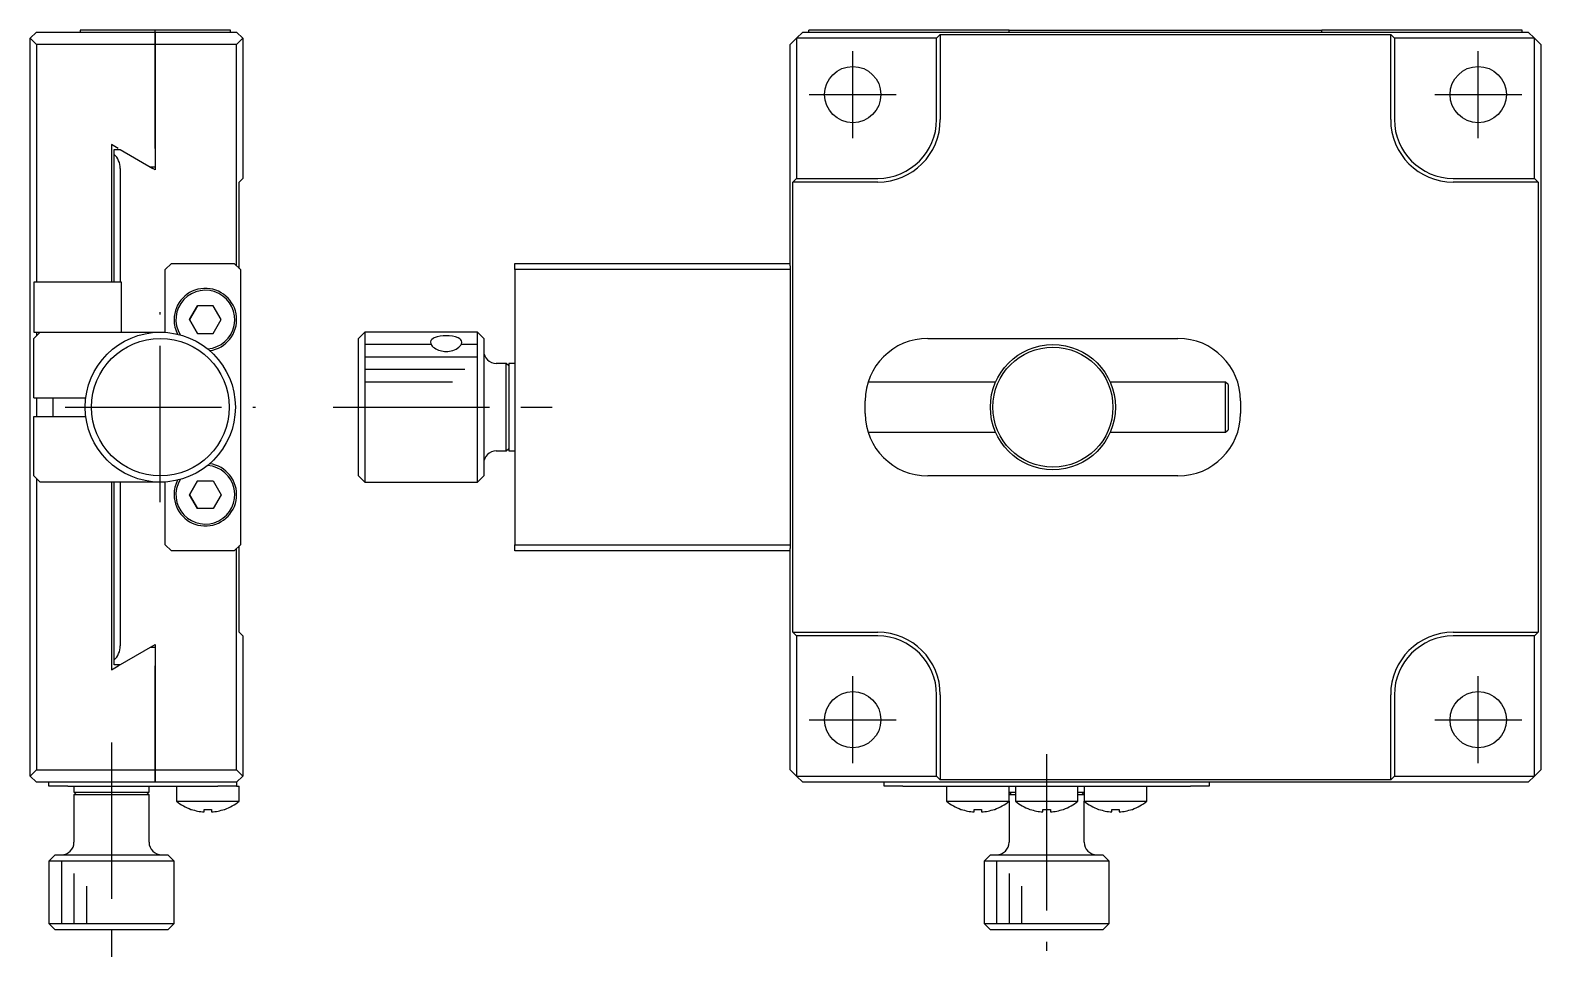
# Model space of a CAD drawing. Extents: x 16 to 277, y 13 to 148.
# Drawn here: x 156.5 to 277.2, y 46.8 to 121 of the extents above; entities that cross this region are included whole.
import ezdxf

# ---------------------------------------------------------------- set-up
doc = ezdxf.new("R2010")
doc.units = 0
doc.header["$LTSCALE"] = 10
doc.linetypes.add('CENTER', pattern=[2, 1.25, -0.25, 0.25, -0.25])
doc.layers.get('0').update_dxf_attribs({"linetype": 'CONTINUOUS'})
doc.layers.add('CENTER', color=1, linetype='CENTER')

msp = doc.modelspace()

# ---------------------------------------------------------------- linework, layer by layer
at = {"color": 7, "linetype": 'CONTINUOUS'}
for p, q in [((156.5, 120.3), (157, 120.8)), ((157, 120.8), (166.5, 120.8)), ((160.5, 120.95), (160.5, 120.8)), ((166.5, 120.95), (160.5, 120.95)), ((166.5, 120.8), (166.5, 120.95)), ((172.5, 120.95), (166.5, 120.95)), ((166.5, 120.8), (166.5, 120.95)), ((166.5, 120.8), (166.5, 119.8)), ((166.5, 120.8), (173, 120.8)), ((166.5, 119.8), (166.5, 120.8)), ((172.5, 120.8), (172.5, 120.95)), ((173, 120.8), (173.5, 120.3)), ((218.25, 120.8), (217.75, 120.3)), ((218.25, 120.8), (276.25, 120.8)), ((218.75, 120.8), (218.75, 120.95)), ((234.75, 120.95), (218.75, 120.95)), ((234.75, 120.8), (234.75, 120.95)), ((234.76, 120.95), (235.25, 120.95)), ((235.25, 120.95), (236.25, 120.95)), ((236.25, 120.95), (237.25, 120.95)), ((237.25, 120.95), (238.25, 120.95)), ((238.25, 120.95), (239.25, 120.95)), ((239.25, 120.95), (240.25, 120.95)), ((240.25, 120.95), (241.25, 120.95)), ((241.25, 120.95), (242.25, 120.95)), ((242.25, 120.95), (243.25, 120.95)), ((243.25, 120.95), (244.25, 120.95)), ((244.25, 120.95), (245.25, 120.95)), ((245.25, 120.95), (246.25, 120.95)), ((246.25, 120.95), (247.25, 120.95)), ((247.25, 120.95), (248.25, 120.95)), ((248.25, 120.95), (249.25, 120.95)), ((249.25, 120.95), (250.25, 120.95)), ((250.25, 120.95), (251.25, 120.95)), ((251.25, 120.95), (252.25, 120.95)), ((252.25, 120.95), (253.25, 120.95)), ((253.25, 120.95), (254.25, 120.95)), ((254.25, 120.95), (255.25, 120.95)), ((255.25, 120.95), (256.25, 120.95)), ((256.25, 120.95), (257.25, 120.95)), ((257.25, 120.95), (258.25, 120.95)), ((258.25, 120.95), (259.25, 120.95)), ((259.25, 120.95), (259.74, 120.95)), ((259.75, 120.8), (259.75, 120.95)), ((275.75, 120.95), (259.75, 120.95)), ((275.75, 120.8), (275.75, 120.95)), ((276.75, 120.3), (276.25, 120.8)), ((157, 119.8), (156.5, 120.3)), ((156.5, 61.3), (156.5, 120.3)), ((157, 119.8), (157, 100.8)), ((166.5, 119.8), (157, 119.8)), ((166.5, 111.5), (166.5, 119.8)), ((166.5, 119.8), (166.5, 111.5)), ((173, 119.8), (166.5, 119.8)), ((173.5, 120.3), (173, 119.8)), ((173, 102.1), (173, 119.8)), ((173.5, 120.3), (173.5, 109.1)), ((217.75, 120.3), (217.25, 119.8)), ((217.25, 102.1), (217.25, 119.8)), ((217.75, 120.3), (217.75, 109.1)), ((228.95, 120.3), (217.75, 120.3)), ((228.95, 120.3), (229.25, 120.6)), ((228.95, 113.8), (228.95, 120.3)), ((229.25, 120.6), (265.25, 120.6)), ((229.25, 120.6), (229.25, 113.8)), ((265.25, 120.6), (265.55, 120.3)), ((265.25, 113.8), (265.25, 120.6)), ((276.75, 120.3), (265.55, 120.3)), ((265.55, 120.3), (265.55, 113.8)), ((276.75, 109.1), (276.75, 120.3)), ((277.25, 119.8), (276.75, 120.3)), ((277.25, 119.8), (277.25, 61.8)), ((163.519615, 111.5), (163, 111.8)), ((163, 111.8), (163, 100.8)), ((163.2, 111.018034), (163.2, 111.4)), ((163.2, 111.4), (163.69282, 111.4)), ((163.693212, 111.4), (166.291288, 109.9)), ((166.5, 111.5), (166.5, 109.7795)), ((163.2, 100.8), (163.2, 111.018034)), ((163.7, 109.9), (163.7, 100.8)), ((166.5, 110), (166.118083, 110)), ((166.5, 109.7795), (166.291288, 109.9)), ((173.2, 108.8), (173.5, 109.1)), ((173.2, 101.9), (173.2, 108.8)), ((217.45, 108.8), (217.75, 109.1)), ((217.45, 72.8), (217.45, 108.8)), ((224.25, 108.8), (217.45, 108.8)), ((217.75, 109.1), (224.25, 109.1)), ((270.25, 109.1), (276.75, 109.1)), ((277.05, 108.8), (270.25, 108.8)), ((276.75, 109.1), (277.05, 108.8)), ((277.05, 108.8), (277.05, 72.8)), ((167.8, 102.3), (167.3, 101.8)), ((167.3, 96.8), (167.3, 101.8)), ((167.8, 102.3), (172.8, 102.3)), ((173.3, 101.8), (172.8, 102.3)), ((173.3, 101.8), (173.3, 79.8)), ((195.25, 102.3), (217.25, 102.3)), ((195.25, 101.8), (195.25, 102.3)), ((217.25, 101.8), (195.25, 101.8)), ((195.25, 101.8), (195.25, 79.8)), ((217.25, 102.1), (217.25, 101.8)), ((217.25, 101.8), (217.25, 79.8)), ((163.8, 100.8), (156.8, 100.8)), ((156.8, 100.8), (156.8, 96.8)), ((163.8, 96.8), (163.8, 100.8)), ((169.864915, 98.9), (169.229829, 97.8)), ((169.229829, 97.8), (169.864915, 98.9)), ((171.135085, 98.9), (169.864915, 98.9)), ((171.770171, 97.8), (171.135085, 98.9)), ((156.8, 96.8), (157.3, 96.8)), ((157.3, 96.8), (156.8, 96.3)), ((157, 96.8), (157, 96.5)), ((157.3, 96.8), (166.9, 96.8)), ((166.9, 96.8), (167.3, 96.8)), ((169.229829, 97.8), (169.864915, 96.7)), ((169.864915, 96.7), (169.229829, 97.8)), ((169.864915, 96.7), (171.135085, 96.7)), ((171.135085, 96.7), (171.770171, 97.8)), ((183.25, 96.8), (182.75, 96.3)), ((183.25, 96.8), (183.25, 84.8)), ((192.25, 96.8), (183.25, 96.8)), ((192.25, 84.8), (192.25, 96.8)), ((192.75, 96.3), (192.25, 96.8)), ((156.8, 91.55), (156.8, 96.3)), ((182.75, 85.3), (182.75, 96.3)), ((188.502734, 96.036934), (188.5, 95.996152)), ((188.5, 95.996152), (188.520771, 95.878982)), ((188.534806, 96.136407), (188.502734, 96.036934)), ((188.520771, 95.878982), (188.575556, 95.768922)), ((188.600851, 96.224601), (188.534806, 96.136407)), ((188.575556, 95.768922), (188.636448, 95.688879)), ((188.701246, 96.302733), (188.600851, 96.224601)), ((188.636448, 95.688879), (188.716234, 95.609029)), ((188.79444, 96.352001), (188.701246, 96.302733)), ((188.716234, 95.609029), (188.811414, 95.533954)), ((190.836196, 96.277759), (190.719273, 96.345644)), ((190.772615, 95.599298), (190.854954, 95.679227)), ((190.923235, 96.198349), (190.836196, 96.277759)), ((190.854954, 95.679227), (190.919987, 95.762148)), ((190.919987, 95.762148), (190.97776, 95.874812)), ((190.97817, 96.108521), (190.923235, 96.198349)), ((190.97776, 95.874812), (190.999687, 95.982216)), ((191, 95.996153), (190.97817, 96.108521)), ((190.999687, 95.982216), (191, 95.996153)), ((192.75, 96.3), (192.75, 85.3)), ((228.25, 96.3), (248.25, 96.3)), ((194.55, 94.3), (193.75, 94.3)), ((194.55, 87.3), (194.55, 94.3)), ((194.75, 94.1), (194.55, 94.3)), ((194.75, 94.3), (194.75, 87.3)), ((195.25, 94.3), (194.75, 94.3)), ((194.75, 94.1), (194.75, 87.5)), ((233.667403, 92.8), (223.480304, 92.8)), ((242.832944, 92.8), (242.832611, 92.8)), ((252.05, 92.8), (242.832964, 92.8)), ((252.05, 90.465206), (252.05, 92.8)), ((252.25, 92.6), (252.05, 92.8)), ((252.25, 92.6), (252.25, 90.498686)), ((156.8, 91.55), (160.94706, 91.55)), ((157, 91.55), (157, 90.05)), ((158.3, 91.55), (158.3, 90.050019)), ((223.25, 90.3), (223.25, 91.3)), ((253.25, 91.3), (253.25, 90.3)), ((156.8, 85.3), (156.8, 90.05)), ((156.8, 90.05), (160.94706, 90.05)), ((252.05, 88.8), (252.05, 90.465206)), ((252.25, 90.498686), (252.25, 89)), ((223.480304, 88.8), (233.667091, 88.8)), ((233.667111, 88.8), (233.667336, 88.8)), ((242.832711, 88.8), (242.832902, 88.8)), ((242.832921, 88.8), (252.05, 88.8)), ((252.05, 88.8), (252.25, 89)), ((193.75, 87.3), (194.55, 87.3)), ((194.55, 87.3), (194.75, 87.5)), ((194.75, 87.3), (195.25, 87.3)), ((156.8, 85.3), (157.3, 84.8)), ((157, 85.1), (157, 61.8)), ((166.9, 84.8), (157.3, 84.8)), ((163, 84.8), (163, 69.8)), ((163.2, 70.581966), (163.2, 84.8)), ((163.7, 84.8), (163.7, 71.7)), ((167.3, 84.8), (166.9, 84.8)), ((167.3, 79.8), (167.3, 84.8)), ((169.229829, 83.8), (169.864915, 84.9)), ((169.864915, 84.9), (169.229829, 83.8)), ((169.864915, 84.9), (171.135085, 84.9)), ((171.135085, 84.9), (171.770171, 83.8)), ((182.75, 85.3), (183.25, 84.8)), ((183.25, 84.8), (192.25, 84.8)), ((192.25, 84.8), (192.75, 85.3)), ((248.25, 85.3), (228.25, 85.3)), ((169.864915, 82.7), (169.229829, 83.8)), ((169.229829, 83.8), (169.864915, 82.7)), ((171.770171, 83.8), (171.135085, 82.7)), ((171.135085, 82.7), (169.864915, 82.7)), ((167.3, 79.8), (167.8, 79.3)), ((172.8, 79.3), (173.3, 79.8)), ((173.2, 72.8), (173.2, 79.7)), ((195.25, 79.8), (217.25, 79.8)), ((195.25, 79.3), (195.25, 79.8)), ((217.25, 79.8), (217.25, 79.5)), ((172.8, 79.3), (167.8, 79.3)), ((173, 61.8), (173, 79.5)), ((217.25, 79.3), (195.25, 79.3)), ((217.25, 61.8), (217.25, 79.5)), ((173.5, 72.5), (173.2, 72.8)), ((173.5, 72.5), (173.5, 61.3)), ((217.75, 72.5), (217.45, 72.8)), ((217.45, 72.8), (224.25, 72.8)), ((217.75, 72.5), (217.75, 61.3)), ((224.25, 72.5), (217.75, 72.5)), ((270.25, 72.8), (277.05, 72.8)), ((276.75, 72.5), (270.25, 72.5)), ((277.05, 72.8), (276.75, 72.5)), ((276.75, 61.3), (276.75, 72.5)), ((163.519615, 70.1), (166.291288, 71.7)), ((166.118083, 71.6), (166.5, 71.6)), ((166.291288, 71.7), (166.5, 71.8205)), ((166.5, 71.8205), (166.5, 70.1)), ((163, 69.8), (163.519615, 70.1)), ((163.2, 70.2), (163.2, 70.581966)), ((163.69282, 70.2), (163.2, 70.2)), ((166.5, 61.8), (166.5, 70.1)), ((166.5, 70.1), (166.5, 61.8)), ((228.95, 61.3), (228.95, 67.8)), ((229.25, 67.8), (229.25, 61)), ((265.25, 61), (265.25, 67.8)), ((265.55, 67.8), (265.55, 61.3)), ((156.5, 61.3), (157, 61.8)), ((157, 61.8), (166.5, 61.8)), ((166.5, 61.8), (166.5, 60.8)), ((166.5, 61.8), (173, 61.8)), ((166.5, 60.8), (166.5, 61.8)), ((173, 61.8), (173.5, 61.3)), ((217.25, 61.8), (217.75, 61.3)), ((276.75, 61.3), (277.25, 61.8)), ((157, 60.8), (156.5, 61.3)), ((166.5, 60.8), (157, 60.8)), ((158, 60.5), (158, 60.8)), ((159.5, 60.5), (158, 60.5)), ((159.5, 60.5), (171.5, 60.5)), ((160, 60.5), (160, 60)), ((166, 60), (166, 60.5)), ((173, 60.8), (166.5, 60.8)), ((168.2, 60.5), (168.2, 59.277501)), ((173, 60.5), (171.5, 60.5)), ((173.5, 61.3), (173, 60.8)), ((173, 60.8), (173, 60.5)), ((173, 60.5), (173.2, 60.5)), ((173.2, 59.277501), (173.2, 60.5)), ((217.75, 61.3), (218.25, 60.8)), ((217.75, 61.3), (228.95, 61.3)), ((226.25, 60.8), (218.25, 60.8)), ((224.75, 60.5), (224.75, 60.8)), ((226.25, 60.5), (224.75, 60.5)), ((249.25, 60.8), (226.25, 60.8)), ((249.25, 60.8), (226.25, 60.8)), ((226.25, 60.5), (231.270204, 60.5)), ((229.25, 61), (228.95, 61.3)), ((265.25, 61), (229.25, 61)), ((229.75, 60.5), (229.75, 59.277501)), ((231.270204, 60.5), (233.229796, 60.5)), ((233.229796, 60.5), (234.75, 60.5)), ((234.75, 60.5), (240.75, 60.5)), ((234.75, 59.277501), (234.75, 60.5)), ((235.25, 60.5), (235.25, 59.277501)), ((240.25, 59.277501), (240.25, 60.5)), ((240.75, 60.5), (242.270204, 60.5)), ((240.75, 60.5), (240.75, 59.277501)), ((242.270204, 60.5), (244.229796, 60.5)), ((244.229796, 60.5), (249.25, 60.5)), ((245.75, 59.277501), (245.75, 60.5)), ((276.25, 60.8), (249.25, 60.8)), ((250.75, 60.5), (249.25, 60.5)), ((250.75, 60.8), (250.75, 60.5)), ((265.55, 61.3), (265.25, 61)), ((265.55, 61.3), (276.75, 61.3)), ((276.25, 60.8), (276.75, 61.3)), ((160, 60), (166, 60)), ((160.2, 60), (160, 59.8)), ((166, 59.8), (160, 59.8)), ((160, 59.8), (160, 56)), ((160.2, 60), (165.8, 60)), ((166, 59.8), (165.8, 60)), ((166, 56), (166, 59.8)), ((168.2, 59.277501), (170.7, 59.277501)), ((170.7, 59.277501), (173.2, 59.277501)), ((229.75, 59.277501), (234.75, 59.277501)), ((234.75, 60), (235.25, 60)), ((234.95, 60), (234.75, 59.8)), ((235.25, 59.8), (234.75, 59.8)), ((234.75, 59.277501), (234.75, 56)), ((235.25, 59.277501), (240.25, 59.277501)), ((240.25, 60), (240.75, 60)), ((240.75, 59.8), (240.25, 59.8)), ((240.75, 59.8), (240.55, 60)), ((240.75, 59.277501), (245.75, 59.277501)), ((240.75, 56), (240.75, 59.277501)), ((169.35, 58.634698), (169.383755, 58.634698)), ((170.4, 58.634698), (171, 58.634698)), ((170.4, 58.422564), (170.4, 58.634698)), ((171, 58.634698), (171, 58.422564)), ((172.016245, 58.634698), (172.05, 58.634698)), ((230.9, 58.634698), (230.933755, 58.634698)), ((231.95, 58.634698), (232.55, 58.634698)), ((231.95, 58.422564), (231.95, 58.634698)), ((232.55, 58.634698), (232.55, 58.422564)), ((233.566245, 58.634698), (233.6, 58.634698)), ((236.4, 58.634698), (236.433755, 58.634698)), ((237.45, 58.634698), (238.05, 58.634698)), ((237.45, 58.422564), (237.45, 58.634698)), ((238.05, 58.634698), (238.05, 58.422564)), ((239.066245, 58.634698), (239.1, 58.634698)), ((241.9, 58.634698), (241.933755, 58.634698)), ((242.95, 58.634698), (243.55, 58.634698)), ((242.95, 58.422564), (242.95, 58.634698)), ((243.55, 58.634698), (243.55, 58.422564)), ((244.566245, 58.634698), (244.6, 58.634698)), ((158.5, 55), (158, 54.5)), ((168, 54.5), (158, 54.5)), ((158, 54.5), (158, 49.5)), ((158.5, 55), (167.5, 55)), ((168, 54.5), (167.5, 55)), ((168, 49.5), (168, 54.5)), ((233.25, 55), (232.75, 54.5)), ((242.75, 54.5), (232.75, 54.5)), ((232.75, 54.5), (232.75, 49.5)), ((233.25, 55), (242.25, 55)), ((242.75, 54.5), (242.25, 55)), ((242.75, 49.5), (242.75, 54.5)), ((158, 49.5), (168, 49.5)), ((158, 49.5), (158.5, 49)), ((167.5, 49), (158.5, 49)), ((167.5, 49), (168, 49.5)), ((232.75, 49.5), (237.75, 49.5)), ((232.75, 49.5), (233.25, 49)), ((237.75, 49), (233.25, 49)), ((237.75, 49.5), (242.75, 49.5)), ((242.25, 49), (237.75, 49)), ((242.25, 49), (242.75, 49.5))]:
    msp.add_line(p, q, dxfattribs=at)
at = {"color": 3, "linetype": 'CONTINUOUS'}
for p, q in [((188.560086, 95.8), (183.25, 95.8)), ((192.25, 95.8), (190.939397, 95.8)), ((192.25, 94.8), (183.25, 94.8)), ((191.25, 93.8), (183.25, 93.8)), ((190.25, 92.8), (183.25, 92.8)), ((242.832944, 92.799995), (242.832578, 92.799995)), ((161.090419, 89.300005), (161.090524, 89.300005)), ((233.667111, 88.800005), (233.667422, 88.800005)), ((242.832578, 88.800005), (242.832902, 88.800005)), ((159, 54.5), (159, 49.5)), ((233.75, 54.5), (233.75, 49.5)), ((160, 53.5), (160, 49.5)), ((234.75, 53.5), (234.75, 49.5)), ((161, 52.5), (161, 49.5)), ((235.75, 52.5), (235.75, 49.5))]:
    msp.add_line(p, q, dxfattribs=at)
at = {"color": 7, "linetype": 'CONTINUOUS'}
for centre, radius in [((222.25, 115.8), 2.25), ((272.25, 115.8), 2.25), ((166.9, 90.8), 6), ((166.9, 90.8), 5.5), ((238.25, 90.8), 5), ((238.25, 90.8), 4.8), ((222.25, 65.8), 2.25), ((272.25, 65.8), 2.25)]:
    msp.add_circle(centre, radius, dxfattribs=at)
for centre, radius, start, end in [((224.25, 113.8), 4.7, 270, 0), ((224.25, 113.8), 5, 270, 0), ((270.25, 113.8), 5, 180, 270), ((270.25, 113.8), 4.7, 180, 270), ((162.2, 109.9), 1.5, 0, 48.189685), ((170.5, 97.8), 2.5, 277.859055, 180), ((170.5, 97.8), 2.35, 274.46626, 211.101517), ((170.5, 97.8), 2.5, 180, 207.708722), ((189.747456, 93.502429), 3.004713, 71.12945938, 108.49208914), ((189.731036, 96.922455), 1.665425, 236.48296711, 270.65242511), ((189.769749, 96.897342), 1.640323, 269.31017674, 307.68960229), ((228.25, 91.3), 5, 90, 180), ((248.25, 91.3), 5, 0, 90), ((193.75, 95.3), 1, 180, 270), ((228.25, 90.3), 5, 180, 270), ((248.25, 90.3), 5, 270, 0), ((193.75, 86.3), 1, 90, 180), ((170.5, 83.8), 2.5, 180, 82.140945), ((170.5, 83.8), 2.35, 148.898483, 85.53374), ((170.5, 83.8), 2.5, 152.291278, 180), ((224.25, 67.8), 5, 0, 90), ((224.25, 67.8), 4.7, 0, 90), ((270.25, 67.8), 5, 90, 180), ((270.25, 67.8), 4.7, 90, 180), ((162.2, 71.7), 1.5, 311.810315, 0), ((170.7, 62.4), 4, 231.317813, 250.275366), ((170.7, 62.4), 4, 289.724634, 308.682187), ((232.25, 62.4), 4, 231.317813, 250.275366), ((232.25, 62.4), 4, 289.724634, 308.682187), ((237.75, 62.4), 4, 231.317813, 250.275366), ((237.75, 62.4), 4, 289.724634, 308.682187), ((243.25, 62.4), 4, 231.317813, 250.275366), ((243.25, 62.4), 4, 289.724634, 308.682187), ((170.7, 62.4), 3.988734, 250.731797, 265.686606), ((170.7, 62.4), 3.988734, 274.313394, 289.268203), ((232.25, 62.4), 3.988734, 250.731797, 265.686606), ((232.25, 62.4), 3.988734, 274.313394, 289.268203), ((237.75, 62.4), 3.988734, 250.731797, 265.686606), ((237.75, 62.4), 3.988734, 274.313394, 289.268203), ((243.25, 62.4), 3.988734, 250.731797, 265.686606), ((243.25, 62.4), 3.988734, 274.313394, 289.268203), ((159, 56), 1, 270, 0), ((167, 56), 1, 180, 270), ((233.75, 56), 1, 270, 0), ((241.75, 56), 1, 180, 270)]:
    msp.add_arc(centre, radius, start, end, dxfattribs=at)
at = {"layer": 'CENTER', "color": 1, "linetype": 'CENTER'}
for p, q in [((222.25, 112.325), (222.25, 119.275)), ((272.25, 112.325), (272.25, 119.275)), ((218.775, 115.8), (225.725, 115.8)), ((268.775, 115.8), (275.725, 115.8)), ((166.9, 83.2), (166.9, 98.4)), ((159.3, 90.8), (174.5, 90.8)), ((180.72, 90.8), (199.24, 90.8)), ((222.25, 62.325), (222.25, 69.275)), ((272.25, 62.325), (272.25, 69.275)), ((218.775, 65.8), (225.725, 65.8)), ((268.775, 65.8), (275.725, 65.8)), ((163, 63.98), (163, 46.84)), ((237.75, 63.04), (237.75, 47.31))]:
    msp.add_line(p, q, dxfattribs=at)

doc.saveas('drawing.dxf')
